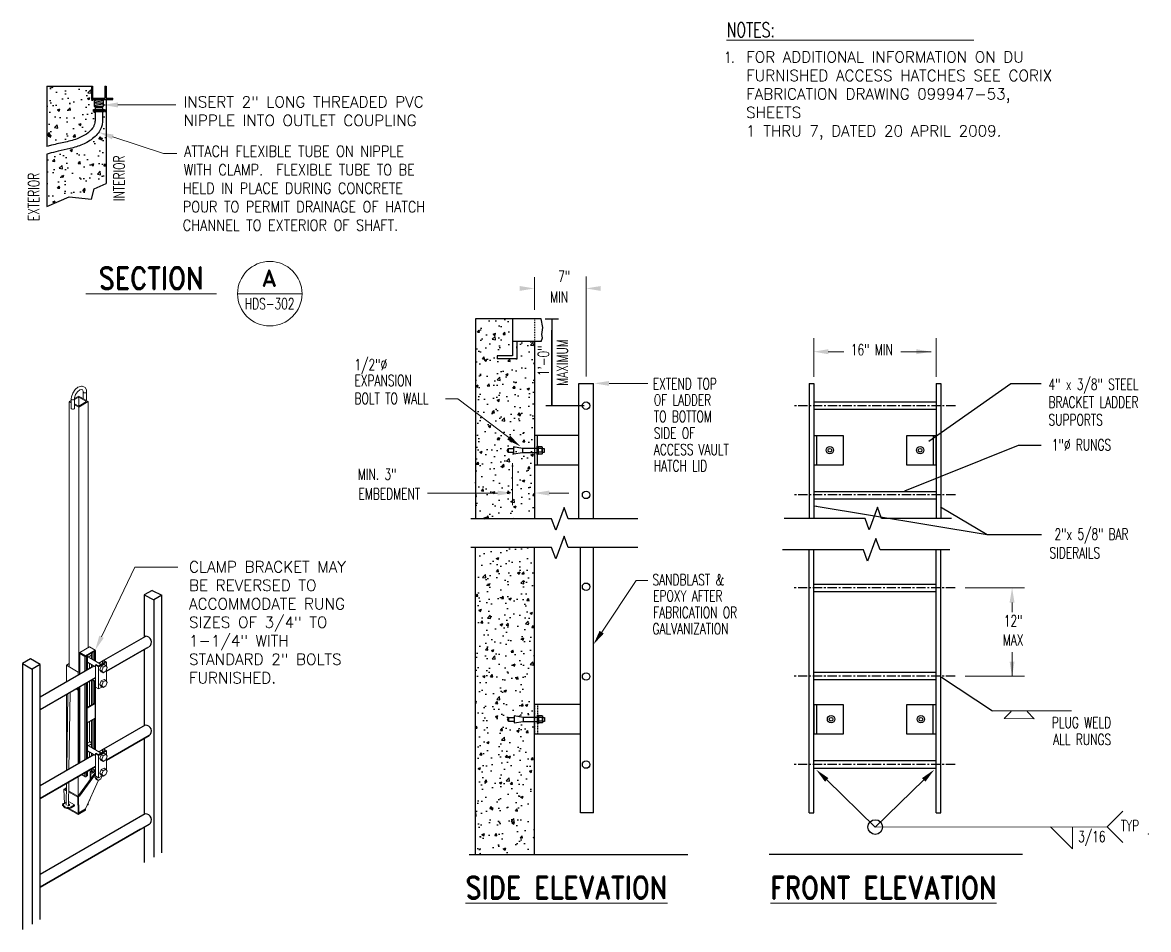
# Model space of a CAD drawing. Header units: inches. Extents: x -154 to 4403, y -620 to 1083.
# Drawn here: x 2685.3 to 2837.6, y -212.2 to -89.6 of the extents above; entities that cross this region are included whole.
import ezdxf
from ezdxf.enums import TextEntityAlignment as Align

# ---------------------------------------------------------------- set-up
doc = ezdxf.new("R2010")
doc.units = ezdxf.units.IN
doc.header["$MEASUREMENT"] = 0
doc.linetypes.add('CENTER', pattern=[2, 1.25, -0.25, 0.25, -0.25])
doc.linetypes.add('HIDDEN2', pattern=[0.1875, 0.125, -0.0625])
for name, color, linetype in [('C-DETL-1-ACCESS', 7, 'Continuous'), ('C-DETL-1-HATCH', 253, 'Continuous'), ('C-DETL-1-WALL', 7, 'Continuous'), ('C-DETL-2-LADDER', 7, 'Continuous'), ('C-DETL-2-WALL', 7, 'Continuous'), ('CEN', 253, 'CENTER'), ('DET8', 8, 'Continuous'), ('FH-TITLES', 7, 'Continuous'), ('MISC DETL', 7, 'Continuous'), ('MU-PART-NUMB', 7, 'Continuous'), ('MU-TEXT', 7, 'Continuous'), ('TITLEBLK', 7, 'Continuous')]:
    doc.layers.add(name, color=color, linetype=linetype)
doc.styles.add('ROMAND', font='ROMAND.SHX')
doc.styles.add('RomanS', font='romans.shx')
doc.styles.get("Standard").update_dxf_attribs({"font": 'romans.shx'})
doc.dimstyles.get("Standard").update_dxf_attribs({"dimtxt": 0.18, "dimasz": 0.18, "dimexe": 0.18, "dimexo": 0.0625, "dimgap": 0.09, "dimtad": 0, "dimtih": 1, "dimtoh": 1, "dimdec": 4, "dimzin": 0, "dimdsep": 46, "dimtxsty": 'Standard', "dimcen": 0.09, "dimadec": 0, "dimazin": 0, "dimtfac": 1, "dimtdec": 4, "dimtofl": 0, "dimtmove": 0, "dimatfit": 3, "dimfxl": 1, "dimtolj": 1, "dimtzin": 0, "dimarcsym": 0})
pattern_1 = [(50, (2480.8437, -351.008), (3.461498, -0.302842), [0.36195, -3.98145]), (355, (2480.8437, -351.008), (-0.669614, 3.63008), [0.28956, -3.18516]), (100.4514, (2481.1322, -351.033), (2.791886, 3.327235), [0.30761, -3.383712]), (46.1842, (2480.8437, -350.0427), (5.150505, -0.798795), [0.542925, -5.972175]), (96.6356, (2481.273, -350.1093), (4.51068, 4.70109), [0.461415, -5.07557]), (351.1842, (2480.8437, -350.0427), (4.51068, 4.7011), [0.43434, -4.77774]), (21, (2481.3263, -350.284), (2.880673, -1.943039), [0.36195, -3.98145]), (326, (2481.3263, -350.284), (1.17424, 3.499574), [0.28956, -3.18516]), (71.4514, (2481.5664, -350.446), (4.054914, 1.556532), [0.30761, -3.383712]), (37.5, (2480.8437, -351.0079), (0.0586835, 1.6065457), [0, -3.146552, 0, -3.23342, 0, -3.197225]), (7.5, (2480.8437, -351.0079), (1.269574, 1.903431), [0, -1.843532, 0, -3.074162, 0, -1.218565]), (327.5, (2479.7675, -351.0079), (2.576227, -0.10885), [0, -1.2065, 0, -3.76428, 0, -4.99491]), (317.5, (2479.285, -351.008), (2.814456, 0.483107), [0, -1.56845, 0, -2.499868, 0, -3.54711])]

msp = doc.modelspace()

# ---------------------------------------------------------------- hatches: boundary and pattern name
at = {"layer": 'C-DETL-1-HATCH'}
h = msp.add_hatch(dxfattribs=at)
h.set_pattern_fill('AR-CONC', color=256, scale=0.4826, style=0)
h.set_pattern_definition([(50, (2484.155, -251.0765), (3.461498, -0.302842), [0.36195, -3.98145]), (355, (2484.155, -251.0765), (-0.669614, 3.63008), [0.28956, -3.18516]), (100.4514, (2484.4433, -251.1018), (2.791886, 3.327235), [0.30761, -3.38371]), (46.1842, (2484.155, -250.1113), (5.150505, -0.798795), [0.54292, -5.97218]), (96.6356, (2484.584, -250.178), (4.51068, 4.70109), [0.46142, -5.07557]), (351.1842, (2484.155, -250.1113), (4.51068, 4.7011), [0.43434, -4.77774]), (21, (2484.6375, -250.3526), (2.880673, -1.94304), [0.36195, -3.98145]), (326, (2484.6375, -250.3526), (1.17424, 3.499574), [0.28956, -3.18516]), (71.4514, (2484.8775, -250.5146), (4.054914, 1.556532), [0.30761, -3.38371]), (37.5, (2484.1549, -251.0765), (0.0586835, 1.606546), [0, -3.146552, 0, -3.23342, 0, -3.197225]), (7.5, (2484.1549, -251.0765), (1.269574, 1.903431), [0, -1.843532, 0, -3.074162, 0, -1.218565]), (327.5, (2483.0787, -251.0765), (2.576227, -0.10885), [0, -1.2065, 0, -3.76428, 0, -4.99491]), (317.5, (2482.596, -251.0765), (2.814456, 0.483107), [0, -1.56845, 0, -2.499868, 0, -3.54711])])
edge = h.paths.add_edge_path()
edge.add_line((2695.04, -99.94), (2694.64, -99.94))
edge.add_line((2694.64, -99.94), (2694.64, -98.18))
edge.add_line((2694.64, -98.18), (2688.64, -98.18))
edge.add_line((2688.64, -98.18), (2688.64, -106.31))
edge.add_spline(control_points=[(2688.64, -106.31), (2688.85, -106.25), (2689.06, -106.2), (2689.91, -105.98), (2690.54, -105.86), (2691.76, -105.58), (2692.36, -105.42), (2693.29, -105.04), (2693.64, -104.86), (2694.3, -104.41), (2694.6, -104.13), (2694.89, -103.73), (2694.95, -103.61), (2695.05, -103.38), (2695.08, -103.26), (2695.14, -102.94), (2695.16, -102.73), (2695.16, -102.37), (2695.15, -102.24), (2695.15, -101.59)], knot_values=[0.13922, 0.13922, 0.13922, 0.13922, 0.776289, 0.776289, 2.692759, 2.692759, 4.60923, 4.60923, 5.91004, 5.91004, 7.210851, 7.210851, 7.717003, 7.717003, 8.223156, 8.223156, 8.943923, 8.943923, 9.347005, 9.347005, 9.347005, 9.347005], degree=3, periodic=0)
edge.add_line((2695.15, -101.59), (2694.95, -101.59))
edge.add_line((2694.95, -101.59), (2694.95, -101.33))
edge.add_line((2694.95, -101.33), (2695.15, -101.33))
edge.add_spline(control_points=[(2695.15, -101.33), (2695.15, -101.25), (2695.15, -101.18), (2695.14, -101.09)], knot_values=[0.052121, 0.052121, 0.052121, 0.052121, 0.089135, 0.089135, 0.089135, 0.089135], degree=3, periodic=0)
edge.add_line((2695.14, -101.09), (2695.19, -101.09))
edge.add_line((2695.19, -101.09), (2695.19, -100.89))
edge.add_line((2695.19, -100.89), (2695.04, -100.89))
edge.add_line((2695.04, -100.89), (2695.04, -99.94))
edge = h.paths.add_edge_path()
edge.add_line((2696.64, -99.94), (2696.24, -99.94))
edge.add_line((2696.24, -99.94), (2696.24, -100.89))
edge.add_line((2696.24, -100.89), (2696.09, -100.89))
edge.add_line((2696.09, -100.89), (2696.09, -101.09))
edge.add_line((2696.09, -101.09), (2696.14, -101.09))
edge.add_spline(control_points=[(2696.14, -101.09), (2696.14, -101.18), (2696.15, -101.25), (2696.15, -101.33)], knot_values=[0.053273, 0.053273, 0.053273, 0.053273, 0.090908, 0.090908, 0.090908, 0.090908], degree=3, periodic=0)
edge.add_line((2696.15, -101.33), (2696.34, -101.33))
edge.add_line((2696.34, -101.33), (2696.34, -101.46))
edge.add_arc((2696.47, -101.46), 0.128, 68.9837, 180, ccw=False)
edge.add_line((2696.51, -101.34), (2696.39, -101.56))
edge.add_arc((2696.47, -101.46), 0.128, 180, 231.0163, ccw=False)
edge.add_line((2696.34, -101.46), (2696.34, -101.59))
edge.add_line((2696.34, -101.59), (2696.15, -101.59))
edge.add_spline(control_points=[(2696.15, -101.59), (2696.15, -102.21), (2696.16, -102.35), (2696.16, -102.73), (2696.15, -102.99), (2696.08, -103.42), (2696.03, -103.6), (2695.87, -104.04), (2695.73, -104.29), (2695.39, -104.72), (2695.2, -104.92), (2694.52, -105.52), (2693.99, -105.82), (2692.9, -106.29), (2692.34, -106.45), (2691.24, -106.73), (2690.7, -106.84), (2689.74, -107.06), (2689.33, -107.16), (2688.83, -107.3), (2688.73, -107.33), (2688.64, -107.36)], knot_values=[0.142002, 0.142002, 0.142002, 0.142002, 0.533719, 0.533719, 1.20199, 1.20199, 1.665996, 1.665996, 2.364224, 2.364224, 3.062452, 3.062452, 4.718596, 4.718596, 6.37474, 6.37474, 8.030884, 8.030884, 9.35038, 9.35038, 9.646594, 9.646594, 9.646594, 9.646594], degree=3, periodic=0)
edge.add_line((2688.64, -107.36), (2688.64, -114.43))
edge.add_line((2688.64, -114.43), (2691.65, -113.11))
edge.add_line((2691.65, -113.11), (2694.65, -113.42))
edge.add_line((2694.65, -113.42), (2695.01, -112.03))
edge.add_line((2695.01, -112.03), (2696.64, -111.31))
edge.add_line((2696.64, -111.31), (2696.64, -99.94))
h.paths.add_polyline_path([(2696.42, -101.58), (2696.55, -101.36, -0.854327)], flags=16)
h = msp.add_hatch(dxfattribs=at)
h.set_pattern_fill('AR-CONC', color=256, scale=0.4826, style=0)
h.set_pattern_definition(pattern_1)
h.paths.add_polyline_path([(2754.55, -132.66), (2752.17, -132.66), (2752.17, -135.02), (2749.53, -135.02), (2749.53, -134.61), (2751.58, -134.61), (2751.58, -132.66), (2751.58, -129.6), (2746.59, -129.6), (2746.59, -156.66), (2754.55, -156.66)])
h = msp.add_hatch(dxfattribs=at)
h.set_pattern_fill('AR-CONC', color=256, scale=0.4826, style=0)
h.set_pattern_definition(pattern_1)
h.paths.add_polyline_path([(2754.55, -160.55), (2746.59, -160.55), (2746.59, -202.09), (2754.55, -202.09)])

# ---------------------------------------------------------------- linework, layer by layer
at = {"lineweight": 30}
for p, q in [((2750.85, -147.41), (2751, -147.13)), ((2751, -147.69), (2750.85, -147.41)), ((2751, -147.13), (2751, -147.69)), ((2751, -147.13), (2751.72, -147.13)), ((2751.74, -146.94), (2751.74, -147.89)), ((2752.96, -147.13), (2751.74, -146.94)), ((2752.96, -147.13), (2752.96, -147.69)), ((2754.92, -147.13), (2752.96, -147.13)), ((2754.92, -146.85), (2755.07, -146.85)), ((2754.92, -147.97), (2754.92, -146.85)), ((2754.92, -147.69), (2754.92, -147.13)), ((2755.07, -146.85), (2755.07, -147.97)), ((2755.07, -147.9), (2755.07, -146.92)), ((2755.55, -146.92), (2755.07, -146.92)), ((2755.55, -147.17), (2755.07, -147.17)), ((2755.55, -147.66), (2755.07, -147.66)), ((2755.61, -146.98), (2755.61, -147.85)), ((2755.61, -147.69), (2755.61, -147.13)), ((2755.61, -147.13), (2755.88, -147.13)), ((2755.88, -147.13), (2755.88, -147.69)), ((2751.72, -147.69), (2751, -147.69)), ((2751.74, -147.89), (2752.96, -147.69)), ((2752.96, -147.69), (2754.92, -147.69)), ((2755.07, -147.97), (2754.92, -147.97)), ((2755.55, -147.9), (2755.07, -147.9)), ((2755.88, -147.69), (2755.61, -147.69)), ((2750.9, -183.78), (2751.06, -183.5)), ((2751.06, -184.06), (2750.9, -183.78)), ((2751.06, -183.5), (2751.06, -184.06)), ((2751.06, -183.5), (2751.78, -183.5)), ((2751.78, -184.06), (2751.06, -184.06)), ((2751.8, -183.3), (2751.8, -184.25)), ((2753.02, -183.5), (2751.8, -183.3)), ((2751.8, -184.25), (2753.02, -184.06)), ((2753.02, -183.5), (2753.02, -184.06)), ((2754.98, -183.5), (2753.02, -183.5)), ((2753.02, -184.06), (2754.98, -184.06)), ((2754.98, -183.21), (2755.12, -183.21)), ((2754.98, -184.34), (2754.98, -183.21)), ((2754.98, -184.06), (2754.98, -183.5)), ((2755.12, -183.21), (2755.12, -184.34)), ((2755.12, -184.26), (2755.12, -183.29)), ((2755.61, -183.29), (2755.12, -183.29)), ((2755.61, -183.53), (2755.12, -183.53)), ((2755.61, -184.02), (2755.12, -184.02)), ((2755.66, -183.34), (2755.66, -184.21)), ((2755.66, -184.06), (2755.66, -183.5)), ((2755.66, -183.5), (2755.93, -183.5)), ((2755.93, -184.06), (2755.66, -184.06)), ((2755.93, -183.5), (2755.93, -184.06)), ((2755.12, -184.34), (2754.98, -184.34)), ((2755.61, -184.26), (2755.12, -184.26))]:
    msp.add_line(p, q, dxfattribs=at)
at = {"lineweight": 30, "extrusion": (0, 0, -1)}
for centre, major_axis, start_param, end_param in [((2755.55, -146.98), (-0.058, 0), 1.570796, 3.141593), ((2755.55, -147.12), (0.058, 0), 0, 1.570796), ((2755.55, -147.22), (0.058, 0), -1.570796, 0), ((2755.55, -147.6), (0.058, 0), 0, 1.570796), ((2755.55, -147.71), (-0.058, 0), 1.570796, 3.141593), ((2755.55, -147.85), (-0.058, 0), 3.141593, 4.712389), ((2755.61, -183.34), (-0.058, 0), 1.570796, 3.141593), ((2755.61, -183.48), (0.058, 0), 0, 1.570796), ((2755.61, -183.59), (0.058, 0), -1.570796, 0), ((2755.61, -183.97), (0.058, 0), 0, 1.570796), ((2755.61, -184.07), (-0.058, 0), 1.570796, 3.141593), ((2755.61, -184.21), (-0.058, 0), 3.141593, 4.712389)]:
    msp.add_ellipse(centre, major_axis=major_axis, ratio=0.909091, start_param=start_param, end_param=end_param, dxfattribs=at)
at = {"layer": 'C-DETL-1-ACCESS'}
for p, q in [((2755.45, -129.6), (2751.58, -129.6)), ((2751.58, -129.6), (2751.58, -132.66)), ((2755.7, -130.8), (2755.45, -129.6)), ((2755.55, -131.75), (2755.7, -130.8)), ((2755.49, -132.66), (2755.67, -132.2)), ((2755.67, -132.2), (2755.55, -131.75)), ((2755.49, -132.66), (2751.58, -132.66)), ((2751.58, -132.66), (2751.58, -134.61)), ((2752.17, -132.66), (2752.17, -135.02)), ((2749.53, -134.61), (2749.53, -135.02)), ((2751.58, -134.61), (2749.53, -134.61)), ((2752.17, -135.02), (2749.53, -135.02))]:
    msp.add_line(p, q, dxfattribs=at)
at = {"layer": 'C-DETL-1-ACCESS', "linetype": 'HIDDEN2'}
msp.add_line((2754.58, -129.6), (2754.58, -132.66), dxfattribs=at)
at = {"layer": 'C-DETL-1-HATCH'}
for p, q in [((2688.64, -98.18), (2688.64, -106.31)), ((2688.64, -98.18), (2694.64, -98.18)), ((2696.64, -99.94), (2696.64, -111.31)), ((2688.64, -107.36), (2688.64, -114.43)), ((2694.65, -113.42), (2695.01, -112.03)), ((2695.01, -112.03), (2696.64, -111.31)), ((2688.64, -114.43), (2691.65, -113.11)), ((2691.65, -113.11), (2694.65, -113.42))]:
    msp.add_line(p, q, dxfattribs=at)
at = {"layer": 'C-DETL-1-WALL'}
msp.add_line((2751.58, -129.6), (2746.59, -129.6), dxfattribs=at)
at = {"layer": 'C-DETL-2-LADDER', "linetype": 'Continuous', "lineweight": 30}
for p, q in [((2760.54, -156.66), (2760.54, -138.36)), ((2760.54, -138.36), (2762.54, -138.36)), ((2762.54, -156.66), (2762.54, -138.36)), ((2791.69, -138.37), (2791.69, -156.61)), ((2791.69, -138.37), (2792.35, -138.37)), ((2792.35, -138.37), (2792.35, -156.61)), ((2792.35, -138.37), (2792.35, -154.16)), ((2808.87, -138.37), (2808.87, -156.61)), ((2808.87, -138.37), (2809.53, -138.37)), ((2809.53, -138.37), (2809.53, -156.61)), ((2808.87, -140.89), (2792.34, -140.89)), ((2808.87, -141.89), (2792.38, -141.89)), ((2760.54, -145.41), (2754.55, -145.41)), ((2754.55, -145.41), (2754.55, -149.41)), ((2754.92, -145.41), (2754.92, -149.41)), ((2792.38, -145.37), (2796.29, -145.37)), ((2792.38, -149.39), (2792.38, -145.37)), ((2792.72, -145.37), (2792.72, -149.39)), ((2796.29, -145.37), (2796.29, -149.39)), ((2808.49, -145.37), (2808.49, -149.39)), ((2760.54, -149.41), (2754.55, -149.41)), ((2796.29, -149.39), (2792.38, -149.39)), ((2808.87, -153), (2792.34, -153)), ((2808.87, -153.99), (2792.38, -153.99)), ((2760.79, -196.4), (2760.79, -160.55)), ((2762.54, -196.4), (2762.54, -160.55)), ((2791.69, -196.4), (2791.69, -160.84)), ((2792.35, -196.4), (2792.35, -160.84)), ((2808.87, -196.4), (2808.87, -160.84)), ((2809.53, -196.4), (2809.53, -160.84)), ((2808.87, -165.52), (2792.35, -165.52)), ((2808.87, -166.51), (2792.35, -166.51)), ((2808.87, -177.45), (2792.35, -177.45)), ((2808.87, -178.45), (2792.35, -178.45)), ((2760.79, -181.78), (2754.55, -181.78)), ((2792.39, -181.75), (2796.3, -181.75)), ((2792.39, -185.76), (2792.39, -181.75)), ((2792.76, -185.76), (2792.76, -181.75)), ((2796.3, -181.75), (2796.3, -185.76)), ((2804.91, -181.75), (2808.82, -181.75)), ((2804.91, -185.76), (2804.91, -181.75)), ((2808.45, -181.75), (2808.45, -185.76)), ((2808.82, -181.75), (2808.82, -185.76)), ((2760.79, -185.78), (2754.55, -185.78)), ((2796.3, -185.76), (2792.39, -185.76)), ((2808.82, -185.76), (2804.91, -185.76)), ((2808.87, -189.39), (2792.35, -189.39)), ((2792.35, -190.39), (2808.87, -190.39)), ((2762.54, -196.4), (2760.79, -196.4)), ((2791.69, -196.4), (2792.35, -196.4)), ((2808.87, -196.4), (2809.53, -196.4))]:
    msp.add_line(p, q, dxfattribs=at)
at = {"layer": 'C-DETL-2-LADDER', "linetype": 'HIDDEN2', "lineweight": 30}
for p, q in [((2754.55, -181.78), (2754.55, -185.78)), ((2754.98, -181.78), (2754.98, -185.78))]:
    msp.add_line(p, q, dxfattribs=at)
at = {"layer": 'C-DETL-2-LADDER', "linetype": 'Continuous'}
for p, q in [((2775.28, -202.09), (2745.71, -202.09)), ((2786.32, -202.02), (2820.54, -202.02))]:
    msp.add_line(p, q, dxfattribs=at)
at = {"layer": 'C-DETL-2-LADDER', "linetype": 'Continuous', "lineweight": 30}
msp.add_lwpolyline([(2804.9, -145.37), (2808.82, -145.37), (2808.82, -149.39), (2804.9, -149.39)], close=True, dxfattribs=at)
for centre, radius in [((2761.54, -141.36), 0.5), ((2794.51, -147.38), 0.5), ((2794.51, -147.38), 0.25), ((2806.71, -147.38), 0.5), ((2806.71, -147.38), 0.25), ((2761.54, -153.43), 0.5), ((2761.54, -165.84), 0.5), ((2761.54, -177.98), 0.5), ((2794.67, -183.75), 0.5), ((2794.67, -183.75), 0.25), ((2806.82, -183.75), 0.5), ((2806.82, -183.75), 0.25), ((2761.54, -189.89), 0.5)]:
    msp.add_circle(centre, radius, dxfattribs=at)
at = {"layer": 'C-DETL-2-WALL', "linetype": 'Continuous'}
for p, q in [((2746.59, -129.6), (2746.59, -156.66)), ((2754.55, -132.66), (2754.55, -156.66)), ((2746.59, -202.09), (2746.59, -160.55)), ((2754.55, -202.09), (2754.55, -160.55))]:
    msp.add_line(p, q, dxfattribs=at)
at = {"layer": 'CEN'}
for p, q in [((2811.48, -141.36), (2789.59, -141.36)), ((2811.48, -153.43), (2789.59, -153.43)), ((2811.45, -165.98), (2789.56, -165.98)), ((2811.45, -177.92), (2789.56, -177.92)), ((2811.45, -189.86), (2789.56, -189.86))]:
    msp.add_line(p, q, dxfattribs=at)
at = {"layer": 'DET8'}
for points in [[(2768.55, -156.66), (2759.11, -156.66), (2758.56, -155.12), (2757.44, -158.19), (2756.88, -156.66), (2745.94, -156.66)], [(2810.95, -156.61), (2801.51, -156.61), (2800.95, -155.07), (2799.83, -158.15), (2799.27, -156.61), (2788.34, -156.61)], [(2768.55, -160.55), (2759.11, -160.55), (2758.56, -159.01), (2757.44, -162.09), (2756.88, -160.55), (2745.94, -160.55)], [(2810.72, -160.84), (2801.29, -160.84), (2800.73, -159.3), (2799.61, -162.38), (2799.05, -160.84), (2788.11, -160.84)]]:
    msp.add_lwpolyline(points, dxfattribs=at)
at = {"layer": 'FH-TITLES', "lineweight": 20}
msp.add_line((2723.13, -126.22), (2714.42, -126.22), dxfattribs=at)
msp.add_circle((2718.77, -126.22), 4.36, dxfattribs=at)
at = {"layer": 'MISC DETL', "lineweight": 25}
for p, q in [((2694.64, -98.18), (2694.64, -99.94)), ((2694.64, -98.18), (2694.81, -98.18)), ((2694.81, -98.18), (2694.81, -99.76)), ((2696.47, -98.18), (2696.47, -99.76)), ((2696.47, -98.18), (2696.64, -98.18)), ((2696.64, -98.18), (2696.64, -99.94)), ((2694.64, -99.94), (2696.64, -99.94)), ((2694.81, -99.76), (2696.47, -99.76)), ((2695.04, -100.11), (2696.24, -100.3)), ((2695.04, -100.31), (2696.24, -100.5)), ((2695.26, -99.94), (2696.24, -100.09)), ((2694.95, -101.33), (2696.34, -101.33)), ((2694.95, -101.59), (2694.95, -101.33)), ((2694.95, -101.59), (2696.34, -101.59)), ((2694.99, -101.55), (2694.99, -101.36)), ((2695.04, -100.51), (2696.24, -100.7)), ((2695.04, -100.71), (2696.17, -100.89)), ((2695.04, -100.89), (2696.24, -100.89)), ((2695.06, -101.55), (2695.06, -101.36)), ((2695.14, -101.55), (2695.14, -101.36)), ((2695.21, -101.55), (2695.21, -101.36)), ((2695.29, -101.55), (2695.29, -101.36)), ((2695.37, -101.55), (2695.37, -101.36)), ((2695.44, -101.55), (2695.44, -101.36)), ((2695.52, -101.55), (2695.52, -101.36)), ((2695.6, -101.55), (2695.6, -101.36)), ((2695.67, -101.55), (2695.67, -101.36)), ((2695.75, -101.55), (2695.75, -101.36)), ((2695.83, -101.55), (2695.83, -101.36)), ((2695.9, -101.55), (2695.9, -101.36)), ((2695.98, -101.55), (2695.98, -101.36)), ((2696.05, -101.55), (2696.05, -101.36)), ((2696.13, -101.55), (2696.13, -101.36)), ((2696.21, -101.55), (2696.21, -101.36)), ((2696.28, -101.55), (2696.28, -101.36)), ((2696.34, -101.59), (2696.34, -101.33)), ((2696.16, -175.89), (2695.67, -176.19)), ((2694.74, -178.42), (2695.2, -178.67)), ((2695.2, -178.67), (2694.74, -178.42)), ((2694.76, -178.42), (2695.2, -178.67)), ((2695.2, -178.67), (2694.76, -178.42)), ((2692.88, -179.7), (2692.88, -189.78)), ((2696.16, -187.88), (2695.67, -188.18)), ((2693.82, -191.53), (2693.75, -191.52)), ((2693.93, -191.52), (2693.88, -191.53))]:
    msp.add_line(p, q, dxfattribs=at)
at = {"layer": 'MISC DETL'}
for p, q in [((2695.04, -99.94), (2695.04, -100.89)), ((2696.08, -99.94), (2697.54, -99.94)), ((2696.24, -99.94), (2696.24, -100.89)), ((2696.64, -99.76), (2697.54, -99.76)), ((2697.54, -99.94), (2697.54, -99.76))]:
    msp.add_line(p, q, dxfattribs=at)
at = {"layer": 'MISC DETL', "lineweight": 18}
for p, q in [((2692.12, -139.66), (2691.94, -140.17)), ((2692.44, -139.19), (2692.12, -139.66)), ((2692.38, -140.28), (2692.52, -139.86)), ((2692.93, -140.07), (2692.38, -140.38)), ((2692.82, -138.87), (2692.44, -139.19)), ((2692.52, -139.86), (2692.79, -139.49)), ((2692.79, -139.49), (2693.1, -139.21)), ((2692.88, -138.84), (2692.82, -138.87)), ((2693.3, -138.7), (2692.88, -138.84)), ((2692.93, -140.07), (2694.21, -140.81)), ((2693.07, -139.24), (2693.33, -139.15)), ((2693.39, -138.71), (2693.3, -138.7)), ((2693.31, -139.17), (2693.47, -139.22)), ((2693.72, -138.84), (2693.39, -138.71)), ((2693.44, -139.21), (2693.53, -139.38)), ((2693.53, -139.38), (2693.54, -139.54)), ((2693.61, -139.61), (2693.54, -139.54)), ((2693.54, -139.54), (2693.54, -140.44)), ((2693.72, -139.63), (2693.61, -139.61)), ((2693.79, -138.91), (2693.72, -138.84)), ((2693.82, -139.63), (2693.72, -139.63)), ((2693.97, -139.24), (2693.79, -138.91)), ((2693.93, -139.61), (2693.82, -139.63)), ((2694, -139.54), (2693.93, -139.61)), ((2694, -139.47), (2693.97, -139.24)), ((2694, -139.54), (2694, -139.47)), ((2694, -140.68), (2694, -139.54)), ((2694, -140.68), (2694, -139.54)), ((2691.63, -140.81), (2691.93, -140.65)), ((2691.93, -140.98), (2691.63, -140.81)), ((2691.63, -176.66), (2691.63, -140.83)), ((2691.93, -140.77), (2691.86, -140.81)), ((2691.93, -140.86), (2691.86, -140.81)), ((2691.94, -140.17), (2691.93, -140.42)), ((2691.93, -140.42), (2691.93, -140.47)), ((2691.98, -140.54), (2691.93, -140.47)), ((2691.93, -141.74), (2691.93, -140.47)), ((2692.08, -140.58), (2691.98, -140.54)), ((2692.21, -140.58), (2692.08, -140.58)), ((2692.31, -140.54), (2692.21, -140.58)), ((2692.37, -140.47), (2692.31, -140.54)), ((2692.93, -140.19), (2692.37, -140.52)), ((2692.37, -140.47), (2692.38, -140.28)), ((2692.37, -141.74), (2692.37, -140.47)), ((2692.37, -141.74), (2692.37, -140.47)), ((2692.93, -141.42), (2692.37, -141.1)), ((2692.93, -141.56), (2692.37, -141.24)), ((2693.98, -140.81), (2692.93, -140.19)), ((2692.93, -140.19), (2692.93, -141.42)), ((2692.93, -141.42), (2693.98, -140.81)), ((2694.21, -140.81), (2692.93, -141.56)), ((2692.93, -141.56), (2692.93, -177.35)), ((2694.21, -140.81), (2694.21, -174.09)), ((2691.98, -141.79), (2691.93, -141.74)), ((2691.98, -141.79), (2692.08, -141.82)), ((2692.08, -141.82), (2692.21, -141.82)), ((2692.21, -141.82), (2692.31, -141.79)), ((2692.31, -141.79), (2692.37, -141.74)), ((2693.03, -174.8), (2693.07, -174.78)), ((2693.03, -174.83), (2693.03, -174.8)), ((2693.03, -174.8), (2693.03, -174.83)), ((2693.07, -174.87), (2693.03, -174.83)), ((2693.03, -174.83), (2693.03, -177.7)), ((2693.1, -174.76), (2693.07, -174.78)), ((2693.75, -175.27), (2693.07, -174.87)), ((2693.07, -174.87), (2693.07, -177.68)), ((2694.4, -173.97), (2693.1, -174.75)), ((2693.1, -174.75), (2693.1, -174.83)), ((2693.86, -175.17), (2693.1, -174.75)), ((2693.1, -174.83), (2693.86, -175.27)), ((2695.16, -174.41), (2693.86, -175.17)), ((2693.86, -175.27), (2695.16, -174.52)), ((2694.67, -175.08), (2694.12, -175.4)), ((2695.16, -174.41), (2694.4, -173.97)), ((2694.67, -174.92), (2694.56, -174.87)), ((2694.67, -174.82), (2694.67, -175.61)), ((2694.84, -174.71), (2694.84, -175.71)), ((2694.97, -174.66), (2694.9, -174.66)), ((2694.97, -174.66), (2695.02, -174.64)), ((2695.18, -174.55), (2695.02, -174.64)), ((2695.02, -174.64), (2695.02, -175.8)), ((2695.16, -174.52), (2695.16, -174.41)), ((2695.16, -174.46), (2695.18, -174.46)), ((2695.18, -174.46), (2695.2, -174.5)), ((2695.18, -174.55), (2695.2, -174.53)), ((2695.18, -175.89), (2695.18, -174.55)), ((2695.2, -174.53), (2695.2, -174.5)), ((2695.2, -175.91), (2695.2, -174.53)), ((2695.2, -174.53), (2695.2, -175.91)), ((2691.26, -176.45), (2691.63, -176.24)), ((2692.88, -177.38), (2691.26, -176.45)), ((2691.26, -178.74), (2691.26, -176.45)), ((2693.82, -175.29), (2693.75, -175.27)), ((2693.75, -177.28), (2693.75, -175.27)), ((2693.88, -175.29), (2693.82, -175.29)), ((2693.86, -175.27), (2693.86, -175.17)), ((2693.88, -175.29), (2693.93, -175.27)), ((2694.09, -175.18), (2693.93, -175.27)), ((2693.93, -175.27), (2693.93, -177.17)), ((2694.09, -175.18), (2694.12, -175.15)), ((2694.09, -177.08), (2694.09, -175.18)), ((2694.12, -175.11), (2694.11, -175.11)), ((2694.12, -175.15), (2694.12, -175.11)), ((2694.12, -177.07), (2694.12, -175.15)), ((2694.12, -175.15), (2694.12, -177.07)), ((2694.12, -176.05), (2695.2, -176.66)), ((2695.2, -176.66), (2694.12, -176.05)), ((2694.12, -176.05), (2695.2, -176.66)), ((2695.2, -176.66), (2694.12, -176.05)), ((2694.12, -176.2), (2694.25, -176.13)), ((2695.95, -176.34), (2694.33, -175.41)), ((2694.39, -176.2), (2694.39, -176.85)), ((2694.67, -176.36), (2694.67, -176.77)), ((2694.84, -176.47), (2694.84, -176.64)), ((2695.2, -176.42), (2695.3, -176.34)), ((2695.2, -179.4), (2695.2, -176.42)), ((2695.62, -176.66), (2695.2, -176.42)), ((2695.3, -176.34), (2695.62, -176.52)), ((2695.62, -176.52), (2696.48, -176.03)), ((2696.71, -176.03), (2695.62, -176.66)), ((2695.79, -177.07), (2695.97, -176.57)), ((2695.97, -176.57), (2696.36, -176.36)), ((2696.23, -176.73), (2695.97, -176.57)), ((2696.16, -175.85), (2696.27, -175.78)), ((2696.48, -176.03), (2696.16, -175.85)), ((2696.16, -175.85), (2696.16, -176.22)), ((2696.6, -176.5), (2696.23, -176.73)), ((2696.27, -175.78), (2696.71, -176.03)), ((2696.36, -176.36), (2696.6, -176.5)), ((2696.6, -176.5), (2696.8, -176.77)), ((2696.71, -176.03), (2696.71, -176.64)), ((2693.03, -177.29), (2692.88, -177.38)), ((2692.88, -177.79), (2692.88, -177.38)), ((2694.48, -176.8), (2694.12, -177.01)), ((2694.53, -176.84), (2694.48, -176.8)), ((2695.62, -179.65), (2695.62, -176.66)), ((2695.97, -177.33), (2695.79, -177.07)), ((2695.79, -177.07), (2696.04, -177.21)), ((2696.23, -177.47), (2695.97, -177.33)), ((2696.23, -176.73), (2696.04, -177.21)), ((2696.04, -177.21), (2696.23, -177.47)), ((2696.6, -177.26), (2696.23, -177.47)), ((2696.6, -177.26), (2696.8, -176.77)), ((2696.71, -178.65), (2696.71, -177.01)), ((2692.75, -179.56), (2692.72, -179.61)), ((2692.72, -179.61), (2692.72, -179.69)), ((2692.91, -179.63), (2692.88, -179.7)), ((2692.89, -179.49), (2692.91, -179.51)), ((2692.91, -179.51), (2692.89, -179.49)), ((2692.91, -179.51), (2692.93, -179.56)), ((2692.93, -179.56), (2692.91, -179.63)), ((2693.03, -179.4), (2693.03, -189.69)), ((2693.07, -179.39), (2693.07, -189.67)), ((2693.75, -178.98), (2693.75, -189.27)), ((2693.93, -189.16), (2693.93, -178.88)), ((2694.09, -178.79), (2694.09, -182.16)), ((2694.12, -182.15), (2694.12, -178.77)), ((2694.12, -182.15), (2694.12, -178.77)), ((2694.39, -178.63), (2694.39, -181.99)), ((2694.67, -178.47), (2694.67, -181.83)), ((2694.84, -178.47), (2694.84, -181.72)), ((2695.02, -181.62), (2695.02, -178.58)), ((2695.18, -178.67), (2695.18, -181.64)), ((2695.2, -179.4), (2695.62, -179.65)), ((2695.2, -187.9), (2695.2, -179.42)), ((2695.2, -187.9), (2695.2, -179.42)), ((2696.08, -179.4), (2695.62, -179.65)), ((2695.79, -179.07), (2695.97, -178.58)), ((2695.97, -179.33), (2695.79, -179.07)), ((2695.79, -179.07), (2696.04, -179.21)), ((2695.97, -178.58), (2696.36, -178.37)), ((2696.23, -178.72), (2695.97, -178.58)), ((2696.23, -179.47), (2695.97, -179.33)), ((2696.23, -178.72), (2696.04, -179.21)), ((2696.04, -179.21), (2696.23, -179.47)), ((2696.6, -178.51), (2696.23, -178.72)), ((2696.6, -179.26), (2696.23, -179.47)), ((2696.36, -178.37), (2696.6, -178.51)), ((2696.6, -178.51), (2696.8, -178.77)), ((2696.6, -179.26), (2696.8, -178.77)), ((2696.69, -179.03), (2696.71, -179.03)), ((2696.71, -179.03), (2696.71, -179.02)), ((2691.26, -180.44), (2691.26, -190.73)), ((2691.47, -180.32), (2691.31, -190.69)), ((2691.61, -190.51), (2691.77, -180.14)), ((2692.58, -179.67), (2692.73, -179.74)), ((2692.73, -179.74), (2692.58, -179.67)), ((2692.58, -179.67), (2692.73, -179.74)), ((2692.73, -179.74), (2692.72, -179.69)), ((2692.77, -179.76), (2692.73, -179.74)), ((2692.82, -179.76), (2692.77, -179.76)), ((2692.88, -179.7), (2692.82, -179.76)), ((2695.09, -181.58), (2694, -182.2)), ((2694.09, -182.25), (2694, -182.2)), ((2694, -182.2), (2694, -184.2)), ((2694.09, -182.25), (2695.18, -181.64)), ((2694.09, -182.25), (2694.09, -184.26)), ((2695.18, -181.64), (2695.09, -181.58)), ((2695.18, -181.64), (2695.18, -183.62)), ((2694.09, -184.26), (2694, -184.2)), ((2694.09, -184.26), (2695.18, -183.62)), ((2694.39, -184.08), (2694.39, -186.86)), ((2694.67, -183.92), (2694.67, -187.6)), ((2694.84, -183.82), (2694.84, -187.7)), ((2695.02, -187.79), (2695.02, -183.73)), ((2695.18, -183.62), (2695.18, -187.88)), ((2694.09, -184.26), (2694.09, -189.07)), ((2694.12, -189.06), (2694.12, -184.24)), ((2694.12, -189.06), (2694.12, -184.24)), ((2694.48, -186.81), (2694.12, -187)), ((2694.67, -187.07), (2694.12, -187.39)), ((2694.67, -186.93), (2694.48, -186.81)), ((2694.12, -188.05), (2695.2, -188.67)), ((2695.2, -188.67), (2694.12, -188.05)), ((2694.12, -188.05), (2695.2, -188.67)), ((2695.2, -188.67), (2694.12, -188.05)), ((2694.12, -188.19), (2694.25, -188.12)), ((2695.95, -188.33), (2694.33, -187.4)), ((2694.39, -188.21), (2694.39, -188.86)), ((2694.67, -188.37), (2694.67, -188.76)), ((2694.84, -188.48), (2694.84, -188.63)), ((2695.2, -188.41), (2695.3, -188.33)), ((2695.2, -191.39), (2695.2, -188.41)), ((2695.62, -188.65), (2695.2, -188.41)), ((2695.3, -188.33), (2695.62, -188.51)), ((2695.62, -188.51), (2696.48, -188.04)), ((2696.71, -188.04), (2695.62, -188.65)), ((2695.62, -191.66), (2695.62, -188.65)), ((2695.79, -189.06), (2695.97, -188.56)), ((2695.97, -188.56), (2696.36, -188.35)), ((2696.23, -188.72), (2695.97, -188.56)), ((2696.23, -188.72), (2696.04, -189.2)), ((2696.16, -187.84), (2696.27, -187.77)), ((2696.48, -188.04), (2696.16, -187.84)), ((2696.16, -187.84), (2696.16, -188.21)), ((2696.6, -188.49), (2696.23, -188.72)), ((2696.27, -187.77), (2696.71, -188.04)), ((2696.36, -188.35), (2696.6, -188.49)), ((2696.6, -188.49), (2696.8, -188.77)), ((2696.6, -189.25), (2696.8, -188.77)), ((2696.71, -188.04), (2696.71, -188.65)), ((2694.48, -188.81), (2694.12, -189)), ((2694.51, -188.83), (2694.48, -188.81)), ((2696.04, -189.2), (2695.79, -189.06)), ((2695.79, -189.06), (2695.97, -189.32)), ((2696.23, -189.48), (2695.97, -189.32)), ((2696.04, -189.2), (2696.23, -189.48)), ((2696.6, -189.25), (2696.23, -189.48)), ((2696.71, -190.64), (2696.71, -189)), ((2692.88, -191.48), (2692.88, -194.1)), ((2695.13, -191.06), (2692.91, -194.08)), ((2695.2, -191.2), (2693.03, -194.14)), ((2693.3, -191.25), (2693.75, -191.52)), ((2693.75, -191.52), (2693.75, -190.97)), ((2693.82, -191.53), (2693.88, -191.53)), ((2693.93, -190.88), (2693.93, -191.52)), ((2693.93, -191.52), (2694.09, -191.43)), ((2694.09, -191.43), (2694.09, -190.8)), ((2694.12, -191.39), (2694.09, -191.43)), ((2694.12, -191.39), (2694.12, -190.78)), ((2694.12, -190.78), (2694.12, -191.39)), ((2694.49, -191.92), (2694.49, -190.55)), ((2694.49, -191.22), (2695.2, -190.83)), ((2694.79, -190.87), (2694.49, -191.04)), ((2694.56, -191.18), (2694.49, -191.15)), ((2694.49, -191.22), (2694.56, -191.18)), ((2694.51, -191.02), (2694.67, -190.73)), ((2694.53, -191.02), (2694.67, -190.76)), ((2694.56, -191.18), (2694.56, -191.82)), ((2694.62, -190.48), (2694.67, -190.51)), ((2694.65, -190.95), (2694.72, -190.81)), ((2694.67, -190.46), (2694.67, -190.78)), ((2694.67, -190.78), (2694.84, -190.88)), ((2694.67, -190.94), (2694.72, -190.83)), ((2694.76, -190.41), (2695.2, -190.66)), ((2695.2, -190.66), (2694.76, -190.41)), ((2694.76, -190.41), (2695.2, -190.66)), ((2695.2, -190.66), (2694.76, -190.41)), ((2694.79, -190.83), (2694.76, -190.85)), ((2694.76, -190.87), (2694.76, -190.85)), ((2694.76, -190.85), (2694.83, -190.85)), ((2694.76, -190.85), (2694.77, -190.9)), ((2694.83, -190.87), (2694.76, -190.87)), ((2694.77, -190.9), (2694.77, -190.88)), ((2694.77, -190.88), (2694.81, -190.88)), ((2694.81, -190.9), (2694.77, -190.9)), ((2694.77, -190.9), (2694.81, -190.9)), ((2694.83, -190.85), (2694.79, -190.83)), ((2694.81, -190.9), (2694.83, -190.85)), ((2694.81, -190.88), (2694.83, -190.87)), ((2694.84, -190.88), (2694.84, -190.46)), ((2694.9, -190.9), (2694.84, -190.88)), ((2694.97, -190.9), (2694.9, -190.9)), ((2695.02, -190.88), (2694.97, -190.9)), ((2695.02, -190.57), (2695.02, -190.88)), ((2695.02, -190.88), (2695.18, -190.8)), ((2695.2, -191.39), (2695.11, -191.6)), ((2695.35, -191.76), (2695.11, -191.6)), ((2695.11, -191.6), (2695.3, -191.89)), ((2695.2, -190.99), (2695.13, -191.06)), ((2695.2, -191.09), (2695.13, -191.06)), ((2695.18, -190.8), (2695.18, -190.66)), ((2695.2, -190.78), (2695.18, -190.8)), ((2695.2, -191.39), (2695.62, -191.66)), ((2695.35, -191.76), (2695.44, -191.55)), ((2695.55, -192.03), (2695.35, -191.76)), ((2695.92, -191.82), (2695.55, -192.03)), ((2696.09, -191.39), (2695.62, -191.66)), ((2695.79, -191.06), (2695.97, -190.57)), ((2696.04, -191.2), (2695.79, -191.06)), ((2695.79, -191.06), (2695.97, -191.32)), ((2695.92, -191.82), (2696.09, -191.39)), ((2695.97, -190.57), (2696.36, -190.36)), ((2696.23, -190.73), (2695.97, -190.57)), ((2696.23, -191.46), (2695.97, -191.32)), ((2696.23, -190.73), (2696.04, -191.2)), ((2696.04, -191.2), (2696.23, -191.46)), ((2696.6, -190.5), (2696.23, -190.73)), ((2696.6, -191.25), (2696.23, -191.46)), ((2696.36, -190.36), (2696.6, -190.5)), ((2696.6, -190.5), (2696.8, -190.76)), ((2696.6, -191.25), (2696.8, -190.76)), ((2696.69, -191.04), (2696.71, -191.02)), ((2696.71, -191.02), (2696.71, -191.01)), ((2691.06, -193.15), (2690.94, -193.22)), ((2690.94, -193.22), (2690.99, -195.14)), ((2691.28, -193.42), (2690.94, -193.22)), ((2691.06, -193.15), (2691.19, -193.08)), ((2691.28, -193.27), (2691.06, -193.15)), ((2691.19, -193.22), (2691.06, -193.15)), ((2691.26, -192.99), (2691.19, -193.08)), ((2691.19, -193.08), (2691.26, -193.12)), ((2691.26, -193.19), (2691.19, -193.22)), ((2691.29, -192.41), (2691.24, -195.38)), ((2691.26, -192.43), (2691.26, -193.26)), ((2691.54, -195.47), (2691.59, -192.24)), ((2693.84, -195.89), (2695.62, -191.99)), ((2695.55, -192.03), (2695.3, -191.89)), ((2692.35, -195.33), (2691.54, -194.87)), ((2691.56, -193.57), (2692.81, -194.28)), ((2692.91, -194.21), (2691.57, -193.43)), ((2692.91, -194.08), (2692.79, -194.15)), ((2692.81, -194.15), (2692.79, -194.15)), ((2692.79, -194.15), (2692.91, -194.21)), ((2692.91, -194.21), (2692.81, -194.28)), ((2692.81, -194.28), (2692.86, -196.49)), ((2693.03, -194.14), (2692.91, -194.08)), ((2693.03, -194.14), (2692.91, -194.21)), ((2692.96, -196.42), (2692.91, -194.21)), ((2694.4, -194.68), (2694.4, -194.65)), ((2694.4, -194.66), (2694.42, -194.66)), ((2694.42, -194.66), (2694.4, -194.68)), ((2694.42, -194.66), (2694.42, -194.59)), ((2690.75, -195.28), (2690.73, -195.35)), ((2690.73, -195.35), (2690.75, -195.4)), ((2690.8, -195.21), (2690.75, -195.28)), ((2690.75, -195.4), (2690.89, -195.49)), ((2690.85, -195.16), (2690.8, -195.21)), ((2690.91, -195.14), (2690.85, -195.16)), ((2691.05, -195.09), (2690.89, -195.24)), ((2690.89, -195.24), (2690.89, -195.44)), ((2690.89, -195.44), (2690.89, -195.56)), ((2691.05, -195.6), (2690.89, -195.44)), ((2690.89, -195.56), (2691.05, -195.72)), ((2690.94, -195.16), (2690.91, -195.14)), ((2690.96, -195.17), (2690.94, -195.16)), ((2691.26, -194.98), (2691.05, -195.09)), ((2691.31, -195.68), (2691.05, -195.6)), ((2691.05, -195.72), (2691.31, -195.81)), ((2691.63, -195.68), (2691.31, -195.68)), ((2691.31, -195.81), (2691.63, -195.81)), ((2691.54, -195.47), (2691.42, -195.47)), ((2691.42, -195.81), (2692.86, -196.63)), ((2691.54, -195.21), (2691.64, -195.24)), ((2691.54, -195.35), (2691.64, -195.37)), ((2691.54, -195.47), (2691.64, -195.44)), ((2691.63, -195.68), (2691.91, -195.6)), ((2691.63, -195.81), (2691.91, -195.72)), ((2691.64, -195.24), (2691.7, -195.3)), ((2691.64, -195.37), (2691.68, -195.4)), ((2691.64, -195.44), (2691.7, -195.37)), ((2692.86, -196.49), (2691.64, -195.81)), ((2691.7, -195.3), (2691.7, -195.37)), ((2692.35, -195.33), (2691.91, -195.6)), ((2691.91, -195.72), (2692.35, -195.45)), ((2691.91, -195.6), (2691.91, -195.72)), ((2692.35, -195.45), (2692.35, -195.33)), ((2692.86, -196.49), (2693.84, -195.89)), ((2692.86, -196.63), (2693.84, -196.04)), ((2692.96, -196.42), (2693.84, -195.89)), ((2693.84, -195.89), (2693.84, -196.04)), ((2694.05, -195.44), (2694.21, -195.33)), ((2694.21, -195.33), (2694.21, -195.07)), ((2692.86, -196.49), (2692.96, -196.42)), ((2692.86, -196.49), (2692.86, -196.63))]:
    msp.add_line(p, q, dxfattribs=at)
at = {"layer": 'MISC DETL', "color": 7, "linetype": 'Continuous', "lineweight": 25}
for p, q in [((2702.86, -166.33), (2701.79, -166.93)), ((2701.79, -166.93), (2703.09, -167.59)), ((2701.79, -166.94), (2701.79, -172.63)), ((2702.86, -166.33), (2704.16, -166.99)), ((2704.17, -166.99), (2703.1, -167.59)), ((2704.16, -201.8), (2704.16, -166.99)), ((2703.09, -167.59), (2703.09, -202.4)), ((2701.95, -172.55), (2696.3, -175.82)), ((2696.71, -177.28), (2702.43, -173.97)), ((2702.12, -174.15), (2696.71, -177.28)), ((2696.71, -177.28), (2702.12, -174.15)), ((2696.71, -177.28), (2702.12, -174.15)), ((2701.79, -174.35), (2701.79, -184.64)), ((2686.42, -175.61), (2685.33, -176.24)), ((2685.33, -176.24), (2685.33, -212.18)), ((2685.33, -176.24), (2686.64, -176.98)), ((2687.73, -176.37), (2686.42, -175.61)), ((2687.73, -176.37), (2686.64, -176.98)), ((2687.73, -210.85), (2687.73, -176.37)), ((2695, -176.56), (2687.73, -180.76)), ((2686.64, -176.98), (2686.64, -211.46)), ((2695.2, -178.16), (2687.73, -182.47)), ((2701.91, -184.57), (2696.3, -187.81)), ((2696.71, -189.28), (2702.45, -185.97)), ((2702.45, -185.97), (2696.71, -189.28)), ((2696.71, -189.28), (2702.45, -185.97)), ((2696.71, -189.28), (2702.45, -185.97)), ((2701.79, -186.35), (2701.79, -196.64)), ((2695, -188.56), (2687.73, -192.76)), ((2687.73, -194.46), (2695.2, -190.15)), ((2695.2, -190.15), (2687.73, -194.46)), ((2687.73, -194.46), (2695.2, -190.15)), ((2687.73, -194.46), (2695.2, -190.15)), ((2701.91, -196.56), (2687.73, -204.76)), ((2687.73, -206.45), (2702.47, -197.95)), ((2701.31, -198.62), (2687.73, -206.45)), ((2687.73, -206.45), (2701.31, -198.62)), ((2701.31, -198.62), (2687.73, -206.45)), ((2701.79, -198.35), (2701.79, -203.13))]:
    msp.add_line(p, q, dxfattribs=at)
for centre in [(2702, -173.32), (2702, -185.34), (2702, -197.34)]:
    msp.add_arc(centre, 0.777, 305.3215, 94.678, dxfattribs=at)
at = {"layer": 'MISC DETL', "lineweight": 25}
for points, knots in [([(2696.15, -101.59), (2696.15, -102.21), (2696.16, -102.35), (2696.16, -102.73), (2696.15, -102.99), (2696.08, -103.42), (2696.03, -103.6), (2695.87, -104.04), (2695.73, -104.29), (2695.39, -104.72), (2695.2, -104.92), (2694.52, -105.52), (2693.99, -105.82), (2692.9, -106.29), (2692.34, -106.45), (2691.24, -106.73), (2690.7, -106.84), (2689.74, -107.06), (2689.33, -107.16), (2688.83, -107.3), (2688.73, -107.33), (2688.64, -107.36)], [0.142002, 0.142002, 0.142002, 0.142002, 0.533719, 0.533719, 1.20199, 1.20199, 1.665996, 1.665996, 2.364224, 2.364224, 3.062452, 3.062452, 4.718596, 4.718596, 6.37474, 6.37474, 8.030884, 8.030884, 9.35038, 9.35038, 9.646594, 9.646594, 9.646594, 9.646594]), ([(2695.15, -101.59), (2695.15, -102.24), (2695.16, -102.37), (2695.16, -102.73), (2695.14, -102.94), (2695.08, -103.26), (2695.05, -103.38), (2694.95, -103.61), (2694.89, -103.73), (2694.6, -104.13), (2694.3, -104.41), (2693.64, -104.86), (2693.29, -105.04), (2692.36, -105.42), (2691.76, -105.58), (2690.54, -105.86), (2689.91, -105.98), (2689.06, -106.2), (2688.85, -106.25), (2688.64, -106.31)], [0.13922, 0.13922, 0.13922, 0.13922, 0.542301, 0.542301, 1.263068, 1.263068, 1.769221, 1.769221, 2.275373, 2.275373, 3.576184, 3.576184, 4.876995, 4.876995, 6.793465, 6.793465, 8.709935, 8.709935, 9.347005, 9.347005, 9.347005, 9.347005])]:
    msp.add_open_spline(points, degree=3, knots=knots, dxfattribs=at)
for points in [[(2695.14, -101.09), (2695.15, -101.18), (2695.15, -101.25), (2695.15, -101.33)], [(2696.14, -101.09), (2696.14, -101.18), (2696.15, -101.25), (2696.15, -101.33)]]:
    msp.add_open_spline(points, degree=3, dxfattribs=at)
at = {"layer": 'MU-PART-NUMB', "lineweight": 15}
for p, q in [((2698.24, -100.7), (2706.07, -100.69)), ((2697.54, -105.02), (2704.4, -107.24)), ((2704.4, -107.24), (2706.2, -107.24)), ((2754.55, -128.41), (2754.55, -123.97)), ((2761.54, -137.43), (2761.54, -123.88)), ((2792.34, -137.44), (2792.34, -132.21)), ((2808.86, -137.44), (2808.86, -132.21)), ((2764.65, -138.35), (2769.87, -138.37)), ((2744.21, -140.44), (2742.51, -140.44)), ((2751.08, -145.67), (2744.21, -140.44)), ((2751.59, -154.79), (2751.59, -149.12)), ((2763.65, -171.99), (2768.31, -164.99)), ((2768.31, -164.99), (2769.9, -164.99)), ((2812.8, -165.98), (2820.84, -165.98)), ((2812.8, -177.92), (2820.84, -177.92)), ((2827.17, -182.64), (2816.5, -182.64)), ((2818.06, -183.68), (2819.03, -182.71)), ((2818.06, -183.68), (2822.14, -183.69)), ((2822.14, -183.69), (2821.17, -182.72)), ((2831.99, -198.3), (2834.12, -196.18)), ((2831.99, -198.3), (2800.64, -198.34)), ((2831.99, -198.3), (2834.12, -200.42))]:
    msp.add_line(p, q, dxfattribs=at)
at = {"layer": 'MU-PART-NUMB'}
for p, q in [((2756.02, -129.6), (2757.8, -129.6)), ((2761.27, -141.36), (2756.1, -141.36))]:
    msp.add_line(p, q, dxfattribs=at)
at = {"layer": 'MU-PART-NUMB', "lineweight": 15}
for points in [[(2794.29, -134.06), (2796.38, -134.06)], [(2804.12, -134.06), (2808.21, -134.06)], [(2806.21, -134.06), (2804.12, -134.06)], [(2749.58, -153.17), (2740.08, -153.17)], [(2756.55, -153.17), (2759.2, -153.17)], [(2696.02, -172.61), (2700.54, -163.18), (2706.32, -163.18)], [(2819.15, -167.98), (2819.15, -169.26)], [(2819.15, -174.69), (2819.15, -177.96)], [(2819.15, -175.96), (2819.15, -174.69)], [(2794.09, -191.96), (2800.64, -198.34), (2807.2, -191.96)], [(2827.3, -198.3), (2827.3, -201.29), (2824.32, -198.3)]]:
    msp.add_lwpolyline(points, dxfattribs=at)
at = {"layer": 'MU-PART-NUMB'}
msp.add_circle((2800.64, -198.34), 0.995, dxfattribs=at)
at = {"layer": 'MU-PART-NUMB', "lineweight": 15}
msp.add_point((2837.59, -199.28), dxfattribs=at)
at = {"layer": 'MU-PART-NUMB'}
for points in [[(2698.24, -101.03), (2696.24, -100.7), (2698.24, -100.36)], [(2697.43, -105.34), (2695.63, -104.4), (2697.64, -104.7)], [(2793.85, -192.2), (2792.65, -190.57), (2794.32, -191.72)], [(2806.97, -191.72), (2808.63, -190.57), (2807.43, -192.2)]]:
    msp.add_solid(points, dxfattribs=at)
at = {"layer": 'MU-PART-NUMB', "lineweight": 15}
for points in [[(2752.55, -125.18), (2754.55, -125.51), (2752.55, -125.84)], [(2763.53, -125.84), (2761.53, -125.51), (2763.53, -125.18)], [(2794.29, -134.4), (2792.29, -134.06), (2794.29, -133.73)], [(2806.21, -133.73), (2808.21, -134.06), (2806.21, -134.4)], [(2764.65, -138.68), (2762.65, -138.34), (2764.65, -138.02)], [(2751.28, -145.41), (2752.67, -146.88), (2750.88, -145.94)], [(2749.58, -152.84), (2751.58, -153.17), (2749.58, -153.51)], [(2756.55, -153.51), (2754.55, -153.17), (2756.55, -152.84)], [(2818.81, -167.98), (2819.15, -165.98), (2819.48, -167.98)], [(2763.93, -172.17), (2762.54, -173.65), (2763.37, -171.8)], [(2696.33, -172.75), (2695.16, -174.41), (2695.72, -172.46)], [(2819.48, -175.96), (2819.15, -177.96), (2818.81, -175.96)]]:
    msp.add_solid(points, dxfattribs=at)
at = {"layer": 'TITLEBLK', "linetype": 'Continuous', "lineweight": 25}
for p, q in [((2696.14, -101.09), (2695.14, -101.09)), ((2695.19, -100.89), (2695.19, -101.09)), ((2696.09, -100.89), (2696.09, -101.09)), ((2696.51, -101.34), (2696.39, -101.56)), ((2696.55, -101.36), (2696.42, -101.58))]:
    msp.add_line(p, q, dxfattribs=at)
for start, end in [(68.9837, 231.0163), (248.9837, 51.0163)]:
    msp.add_arc((2696.47, -101.46), 0.128, start, end, dxfattribs=at)

# ---------------------------------------------------------------- texts
at = {"layer": 'FH-TITLES', "lineweight": 20, "style": 'ROMAND', "width": 0.85}
msp.add_text('%%U SECTION ', height=3, dxfattribs=at).set_placement((2693.88, -125.62))
at = {"layer": 'FH-TITLES', "lineweight": 20, "style": 'ROMAND'}
msp.add_text('A', height=2.25, dxfattribs=at).set_placement((2717.74, -125.22))
at = {"layer": 'FH-TITLES', "lineweight": 20, "style": 'ROMAND', "width": 0.7}
msp.add_text('HDS-302', height=1.5, dxfattribs=at).set_placement((2718.77, -128.32), align=Align.CENTER)
at = {"layer": 'FH-TITLES', "lineweight": 20, "style": 'ROMAND', "width": 0.85}
for s, p in [('%%USIDE ELEVATION', (2745.23, -205.02)), ('%%uFRONT ELEVATION', (2786.46, -205.04))]:
    msp.add_text(s, height=3, dxfattribs=at).set_placement(p, align=Align.TOP_LEFT)
at = {"layer": 'MU-PART-NUMB', "lineweight": 20, "style": 'RomanS', "width": 0.7}
for s, p in [('1.', (2780.95, -94.25)), ('7"', (2758.58, -123.86)), ('MIN', (2757.89, -126.66)), ('1"%%C RUNGS', (2828.54, -146.66)), ('MIN. 3"', (2733.29, -150.64)), ('EMBEDMENT', (2734.93, -153.28)), ('2"x 5/8" BAR ', (2830.25, -158.84)), ('  SIDERAILS ', (2827.28, -161.27)), ('12"', (2819.29, -170.45)), ('MAX', (2819.28, -173.04)), ('PLUG WELD', (2828.55, -184.21)), ('ALL RUNGS', (2828.63, -186.49)), ('TYP', (2835.09, -198.15)), ('3/16', (2829.93, -199.73))]:
    msp.add_text(s, height=1.5, dxfattribs=at).set_placement(p, align=Align.MIDDLE)
at = {"layer": 'MU-PART-NUMB', "linetype": 'Continuous', "lineweight": 20, "style": 'RomanS', "width": 0.85}
for s, p in [('ATTACH FLEXIBLE TUBE ON NIPPLE', (2707.18, -107.71)), ('WITH CLAMP.  FLEXIBLE TUBE TO BE', (2707.12, -110.21)), ('HELD IN PLACE DURING CONCRETE', (2707, -112.71)), ('POUR TO PERMIT DRAINAGE OF HATCH', (2707, -115.21)), ('CHANNEL TO EXTERIOR OF SHAFT.', (2707, -117.71))]:
    msp.add_text(s, height=1.5, dxfattribs=at).set_placement(p)
at = {"layer": 'MU-PART-NUMB', "lineweight": 15, "style": 'RomanS', "width": 0.7}
for s, p in [('INTERIOR', (2699.14, -113.69)), ('EXTERIOR', (2687.6, -116.43))]:
    msp.add_text(s, height=1.5, rotation=90, dxfattribs=at).set_placement(p)
at = {"layer": 'MU-PART-NUMB', "lineweight": 20, "style": 'RomanS', "width": 0.7}
for s, p in [('1\'-0"', (2756.52, -137.35)), ('MAXIMUM', (2759.07, -138.69))]:
    msp.add_text(s, height=1.5, rotation=90, dxfattribs=at).set_placement(p)
at = {"layer": 'MU-PART-NUMB', "lineweight": 15, "style": 'RomanS', "width": 0.7}
msp.add_text('16" MIN', height=1.5, dxfattribs=at).set_placement((2800.2, -133.79), align=Align.MIDDLE)
at = {"layer": 'MU-PART-NUMB', "lineweight": 20, "style": 'RomanS', "width": 0.7}
for s, p in [('1/2"%%C', (2730.24, -136.55)), ('EXPANSION ', (2730.24, -138.71)), ('EXTEND TOP', (2770.58, -139.15)), ('4" x 3/8" STEEL', (2824.09, -139.22)), ('BOLT TO WALL', (2730.24, -141.14)), ('OF LADDER', (2770.69, -141.34)), ('BRACKET LADDER', (2824.09, -141.63)), ('TO BOTTOM', (2770.69, -143.57)), ('SUPPORTS', (2824.09, -144.03)), ('SIDE OF ', (2770.69, -145.82)), ('ACCESS VAULT', (2770.69, -148.05)), ('HATCH LID', (2770.69, -150.25)), ('SANDBLAST &', (2770.52, -165.65)), ('EPOXY AFTER', (2770.63, -167.84)), ('FABRICATION OR', (2770.63, -170.07)), ('GALVANIZATION', (2770.52, -172.27))]:
    msp.add_text(s, height=1.5, dxfattribs=at).set_placement(p)
at = {"layer": 'MU-PART-NUMB', "lineweight": 20, "char_height": 1.5, "attachment_point": 1, "style": 'RomanS'}
for s, insert, width in [('FOR ADDITIONAL INFORMATION ON DU FURNISHED ACCESS HATCHES SEE CORIX FABRICATION DRAWING 099947-53, SHEETS\\P1 THRU 7, DATED 20 APRIL 2009.', (2783.18, -93.46), 45.2596), ('INSERT 2" LONG THREADED PVC NIPPLE INTO OUTLET COUPLING', (2707.12, -99.54), 36.8521), ('\\PCLAMP BRACKET MAY BE REVERSED TO ACCOMMODATE RUNG SIZES OF 3/4" TO 1-1/4" WITH STANDARD 2" BOLTS FURNISHED.', (2707.85, -159.9), 23.4386)]:
    msp.add_mtext(s, dxfattribs=dict(at, insert=insert, width=width))
at = {"layer": 'MU-TEXT', "lineweight": 20, "style": 'RomanS', "width": 0.7}
msp.add_text('%%UNOTES:                            ', height=2, dxfattribs=at).set_placement((2780.54, -91.55))

# ---------------------------------------------------------------- leaders
at = {"layer": 'MU-PART-NUMB'}
for points in [[(2756.92, -129.6), (2756.92, -141.36)], [(2756.92, -141.36), (2756.92, -131.13)]]:
    msp.add_leader(points, dimstyle='Standard', override={"dimscale": 2}, dxfattribs=at)
at = {"layer": 'MU-PART-NUMB', "lineweight": 15}
for points in [[(2807.9, -146.17), (2818.98, -138.36), (2823.08, -138.36)], [(2804.65, -152.89), (2820, -146.72), (2823.06, -146.72)], [(2792.39, -154.9), (2815.79, -158.79)], [(2809.49, -155.06), (2815.79, -158.79), (2823.11, -158.79)], [(2809.59, -178.06), (2816.5, -182.64)]]:
    msp.add_leader(points, dimstyle='Standard', override={"dimscale": 2, "dimgap": 0.09, "dimtad": 0}, dxfattribs=at)

doc.saveas('drawing.dxf')
